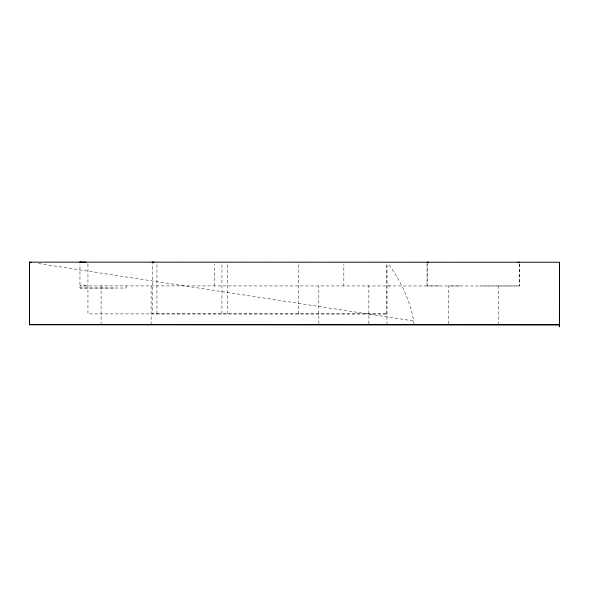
<?xml version="1.0" encoding="UTF-8"?>
<svg xmlns="http://www.w3.org/2000/svg" width="589" height="589" viewBox="0 0 589 589"><rect width="100%" height="100%" fill="white"/><g stroke="black" fill="none" stroke-linecap="round" stroke-linejoin="round"><path stroke-width="0.44" stroke-dasharray="2.94 2.21" d="M126.09 285.908L126.12 288.028L79.957 288.021L79.957 263.982M87.945 263.975L87.945 313.893L387.032 313.944L152.227 313.908L152.234 262.171M101.094 324.708L101.102 285.908L101.956 285.908M151.108 324.716L151.108 285.908L150.254 285.908M156.946 313.908L156.954 262.171M214.499 285.923L214.477 263.997M221.943 313.908L221.95 262.179M227.442 313.922L227.45 262.186M298.542 313.937L298.549 262.201M318.826 323.825L318.826 285.93M343.858 285.937L343.836 264.012M368.861 323.832L368.869 285.937L368.015 285.937M386.848 313.944L386.848 264.019M386.98 324.745L386.988 262.193M414.096 324.06C411.056 302.113 401.057 281.144 387.945 263.327M427.047 264.019L427.047 285.945L440.66 285.967M427.15 285.967L427.158 263.128M448.281 323.869L448.207 285.952L460.789 285.967M498.242 324.76L498.25 285.959M519.321 264.027L519.454 285.974L519.38 263.128M86.141 285.901L79.957 285.901L519.454 285.974L479.785 285.974M388.431 285.937L389.999 285.937M79.957 288.021L114.148 288.021M38.594 263.548L413.957 320.998"/><path stroke-width="0.88" d="M29.45 324.679L29.457 262.142L559.55 262.238L559.55 324.789L29.45 324.679L559.55 324.789M29.502 324.701L29.457 262.142M86.134 262.157L79.957 262.157L81.532 262.157M154.097 262.171L152.234 262.171L152.816 262.171M428.733 262.215L427.054 262.193M517.886 262.23L519.321 262.201M29.509 262.157L31.327 262.429M559.55 262.238L559.381 326.858L559.381 324.738"/></g></svg>
